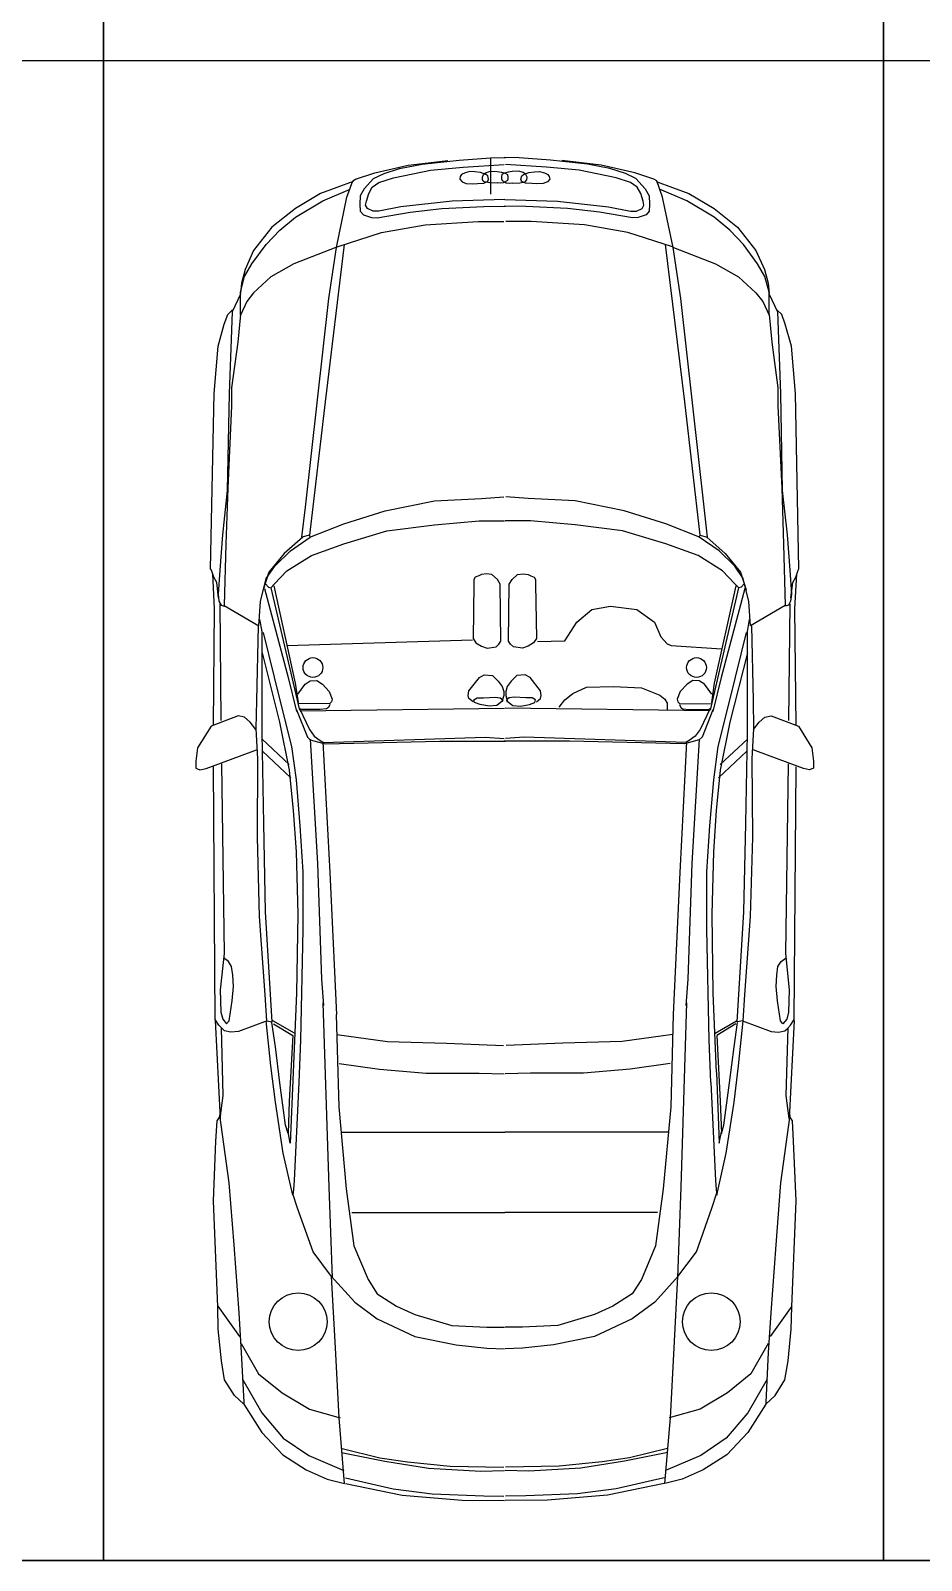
# Model space of a CAD drawing. Header units: inches. Extents: x 484217 to 497210, y -26946 to -21493.
# Drawn here: x 493066.6 to 493181.1, y -22743.9 to -22547.2 of the extents above; entities that cross this region are included whole.
import ezdxf

# ---------------------------------------------------------------- set-up
doc = ezdxf.new("R2010")
doc.units = ezdxf.units.IN
doc.header["$LTSCALE"] = 20
doc.header["$MEASUREMENT"] = 0
doc.layers.add('ceco.net 93', color=161, linetype='Continuous')
doc.layers.add('Parking', color=7, linetype='Continuous')

msp = doc.modelspace()

# ---------------------------------------------------------------- linework, layer by layer
at = {"layer": 'ceco.net 93'}
for p, q in [((493115.1, -22564.55), (493120.17, -22563.95)), ((493116.88, -22564.4), (493121.64, -22563.89)), ((493121.64, -22563.89), (493125.66, -22563.6)), ((493125.66, -22563.6), (493127.59, -22563.55)), ((493125.66, -22563.6), (493125.66, -22568.26)), ((493129.35, -22563.6), (493127.42, -22563.55)), ((493133.37, -22563.89), (493129.35, -22563.6)), ((493138.14, -22564.4), (493133.37, -22563.89)), ((493139.91, -22564.55), (493134.85, -22563.95)), ((493108.33, -22566.33), (493110.79, -22565.51)), ((493110.64, -22566.27), (493109.45, -22567.58)), ((493110.64, -22566.27), (493112, -22565.59)), ((493110.79, -22565.51), (493115.1, -22564.55)), ((493111.32, -22566.78), (493113.19, -22566.16)), ((493112, -22565.59), (493113.98, -22564.97)), ((493113.19, -22566.16), (493117.95, -22565.19)), ((493113.98, -22564.97), (493116.88, -22564.4)), ((493117.95, -22565.19), (493122.15, -22564.8)), ((493121.79, -22565.99), (493121.72, -22566.33)), ((493121.95, -22565.76), (493121.79, -22565.99)), ((493122.41, -22565.53), (493121.95, -22565.76)), ((493122.15, -22564.8), (493127.42, -22564.46)), ((493123.02, -22565.34), (493122.41, -22565.53)), ((493123.67, -22565.41), (493123.02, -22565.34)), ((493124.4, -22565.49), (493123.67, -22565.41)), ((493125.09, -22565.72), (493124.4, -22565.49)), ((493124.63, -22566.1), (493124.78, -22565.76)), ((493124.66, -22566.41), (493124.63, -22566.1)), ((493124.78, -22565.76), (493125.12, -22565.49)), ((493125.32, -22565.91), (493125.09, -22565.72)), ((493125.12, -22565.49), (493125.7, -22565.3)), ((493125.43, -22566.33), (493125.32, -22565.91)), ((493125.7, -22565.3), (493126.54, -22565.34)), ((493126.54, -22565.34), (493127.08, -22565.45)), ((493127.08, -22565.45), (493127.54, -22565.57)), ((493127.13, -22565.76), (493127.09, -22566.03)), ((493127.09, -22566.03), (493127.09, -22566.29)), ((493127.47, -22565.57), (493127.13, -22565.76)), ((493127.93, -22565.45), (493127.47, -22565.57)), ((493127.54, -22565.57), (493127.88, -22565.76)), ((493132.86, -22564.8), (493127.59, -22564.46)), ((493127.88, -22565.76), (493127.92, -22566.03)), ((493127.92, -22566.03), (493127.92, -22566.29)), ((493128.47, -22565.34), (493127.93, -22565.45)), ((493129.31, -22565.3), (493128.47, -22565.34)), ((493129.89, -22565.49), (493129.31, -22565.3)), ((493129.58, -22566.33), (493129.7, -22565.91)), ((493129.7, -22565.91), (493129.93, -22565.72)), ((493130.23, -22565.76), (493129.89, -22565.49)), ((493129.93, -22565.72), (493130.61, -22565.49)), ((493130.38, -22566.1), (493130.23, -22565.76)), ((493130.35, -22566.41), (493130.38, -22566.1)), ((493130.61, -22565.49), (493131.34, -22565.41)), ((493131.34, -22565.41), (493131.99, -22565.34)), ((493131.99, -22565.34), (493132.61, -22565.53)), ((493132.61, -22565.53), (493133.06, -22565.76)), ((493137.06, -22565.19), (493132.86, -22564.8)), ((493133.06, -22565.76), (493133.22, -22565.99)), ((493133.22, -22565.99), (493133.29, -22566.33)), ((493141.82, -22566.16), (493137.06, -22565.19)), ((493141.03, -22564.97), (493138.14, -22564.4)), ((493144.22, -22565.51), (493139.91, -22564.55)), ((493143.01, -22565.59), (493141.03, -22564.97)), ((493143.69, -22566.78), (493141.82, -22566.16)), ((493144.37, -22566.27), (493143.01, -22565.59)), ((493146.68, -22566.33), (493144.22, -22565.51)), ((493144.37, -22566.27), (493145.56, -22567.58)), ((493103.84, -22568.17), (493100.61, -22570.13)), ((493108.02, -22566.62), (493103.84, -22568.17)), ((493104.11, -22569.12), (493107.62, -22567.63)), ((493107.21, -22568.64), (493107.96, -22566.56)), ((493107.96, -22566.56), (493108.33, -22566.33)), ((493109.45, -22567.58), (493108.94, -22568.49)), ((493109.73, -22569.17), (493110.02, -22568.2)), ((493110.02, -22568.2), (493110.47, -22567.35)), ((493110.47, -22567.35), (493111.32, -22566.78)), ((493121.72, -22566.33), (493122.02, -22566.68)), ((493122.02, -22566.68), (493122.56, -22566.91)), ((493122.56, -22566.91), (493123.36, -22566.95)), ((493123.36, -22566.95), (493124.01, -22566.91)), ((493124.01, -22566.91), (493124.82, -22566.87)), ((493124.86, -22566.68), (493124.66, -22566.41)), ((493124.82, -22566.87), (493125.39, -22566.6)), ((493125.58, -22566.79), (493124.86, -22566.68)), ((493125.35, -22566.6), (493125.43, -22566.33)), ((493126.54, -22566.87), (493125.58, -22566.79)), ((493126.92, -22566.87), (493126.54, -22566.83)), ((493127.31, -22566.83), (493126.92, -22566.87)), ((493127.09, -22566.29), (493127.17, -22566.49)), ((493127.17, -22566.49), (493127.47, -22566.68)), ((493127.54, -22566.68), (493127.31, -22566.83)), ((493127.47, -22566.68), (493127.7, -22566.83)), ((493127.84, -22566.49), (493127.54, -22566.68)), ((493127.7, -22566.83), (493128.09, -22566.87)), ((493127.92, -22566.29), (493127.84, -22566.49)), ((493128.09, -22566.87), (493128.47, -22566.83)), ((493128.47, -22566.87), (493129.43, -22566.79)), ((493129.43, -22566.79), (493130.15, -22566.68)), ((493129.66, -22566.6), (493129.58, -22566.33)), ((493130.19, -22566.87), (493129.62, -22566.6)), ((493130.15, -22566.68), (493130.35, -22566.41)), ((493131, -22566.91), (493130.19, -22566.87)), ((493131.65, -22566.95), (493131, -22566.91)), ((493132.45, -22566.91), (493131.65, -22566.95)), ((493132.99, -22566.68), (493132.45, -22566.91)), ((493133.29, -22566.33), (493132.99, -22566.68)), ((493144.54, -22567.35), (493143.69, -22566.78)), ((493145, -22568.2), (493144.54, -22567.35)), ((493145.28, -22569.17), (493145, -22568.2)), ((493145.56, -22567.58), (493146.07, -22568.49)), ((493147.05, -22566.56), (493146.68, -22566.33)), ((493146.99, -22566.62), (493151.17, -22568.17)), ((493147.8, -22568.64), (493147.05, -22566.56)), ((493150.9, -22569.12), (493147.4, -22567.63)), ((493151.17, -22568.17), (493154.41, -22570.13)), ((493100.61, -22570.13), (493097.57, -22572.49)), ((493100.61, -22571.21), (493104.11, -22569.12)), ((493105.88, -22575.13), (493107.21, -22568.64)), ((493108.94, -22568.49), (493108.88, -22569.56)), ((493108.88, -22569.56), (493108.94, -22570.47)), ((493109.62, -22569.68), (493109.73, -22569.17)), ((493109.85, -22570.13), (493109.62, -22569.68)), ((493110.58, -22570.47), (493109.85, -22570.13)), ((493114.15, -22569.91), (493111.32, -22570.47)), ((493120.73, -22569.17), (493114.15, -22569.91)), ((493115.34, -22570.59), (493119.43, -22570.13)), ((493119.43, -22570.13), (493124.81, -22569.85)), ((493127.48, -22568.94), (493120.73, -22569.17)), ((493124.81, -22569.85), (493127.59, -22569.79)), ((493130.2, -22569.85), (493127.42, -22569.79)), ((493127.53, -22568.94), (493134.28, -22569.17)), ((493135.58, -22570.13), (493130.2, -22569.85)), ((493134.28, -22569.17), (493140.86, -22569.91)), ((493139.67, -22570.59), (493135.58, -22570.13)), ((493140.86, -22569.91), (493143.69, -22570.47)), ((493144.43, -22570.47), (493145.17, -22570.13)), ((493145.17, -22570.13), (493145.39, -22569.68)), ((493145.39, -22569.68), (493145.28, -22569.17)), ((493146.07, -22568.49), (493146.13, -22569.56)), ((493146.13, -22569.56), (493146.07, -22570.47)), ((493149.14, -22575.13), (493147.8, -22568.64)), ((493154.41, -22571.21), (493150.9, -22569.12)), ((493154.41, -22570.13), (493157.44, -22572.49)), ((493098.58, -22572.9), (493100.61, -22571.21)), ((493108.94, -22570.47), (493109.33, -22570.93)), ((493109.33, -22570.93), (493110.36, -22571.27)), ((493110.36, -22571.27), (493111.09, -22571.32)), ((493111.32, -22570.47), (493110.58, -22570.47)), ((493111.09, -22571.32), (493115.34, -22570.59)), ((493117.26, -22572.22), (493124.11, -22571.77)), ((493124.11, -22571.77), (493127.39, -22571.77)), ((493130.9, -22571.77), (493127.63, -22571.77)), ((493137.75, -22572.22), (493130.9, -22571.77)), ((493143.92, -22571.32), (493139.67, -22570.59)), ((493143.69, -22570.47), (493144.43, -22570.47)), ((493144.66, -22571.27), (493143.92, -22571.32)), ((493145.68, -22570.93), (493144.66, -22571.27)), ((493146.07, -22570.47), (493145.68, -22570.93)), ((493156.43, -22572.9), (493154.41, -22571.21)), ((493097.57, -22572.49), (493095.21, -22575.53)), ((493096.83, -22574.72), (493098.58, -22572.9)), ((493105.95, -22575.05), (493111.68, -22573.19)), ((493111.68, -22573.19), (493117.26, -22572.22)), ((493143.33, -22573.19), (493137.75, -22572.22)), ((493149.06, -22575.05), (493143.33, -22573.19)), ((493158.18, -22574.72), (493156.43, -22572.9)), ((493157.44, -22572.49), (493159.8, -22575.53)), ((493095.21, -22575.53), (493094.13, -22577.96)), ((493095.01, -22577.22), (493096.83, -22574.72)), ((493105.8, -22575.13), (493100.4, -22577.22)), ((493106.87, -22574.75), (493104.41, -22594.96)), ((493104.87, -22581.66), (493105.87, -22575.14)), ((493148.15, -22574.75), (493150.6, -22594.96)), ((493150.14, -22581.66), (493149.14, -22575.14)), ((493149.22, -22575.13), (493154.61, -22577.22)), ((493160, -22577.22), (493158.18, -22574.72)), ((493159.8, -22575.53), (493160.88, -22577.96)), ((493094.13, -22577.96), (493093.66, -22579.71)), ((493094.07, -22578.84), (493095.01, -22577.22)), ((493100.4, -22577.22), (493097.44, -22578.9)), ((493154.61, -22577.22), (493157.57, -22578.9)), ((493160.95, -22578.84), (493160, -22577.22)), ((493160.88, -22577.96), (493161.35, -22579.71)), ((493093.53, -22580.86), (493094.07, -22578.84)), ((493093.66, -22579.71), (493093.53, -22581)), ((493097.44, -22578.9), (493095.21, -22580.93)), ((493157.57, -22578.9), (493159.8, -22580.93)), ((493161.48, -22580.86), (493160.95, -22578.84)), ((493161.35, -22579.71), (493161.48, -22581)), ((493093.53, -22581.12), (493092.45, -22583.38)), ((493093.53, -22583.83), (493093.53, -22580.86)), ((493095.21, -22580.93), (493094.34, -22582.08)), ((493101.88, -22608.52), (493104.87, -22581.66)), ((493153.13, -22608.52), (493150.14, -22581.66)), ((493159.8, -22580.93), (493160.68, -22582.08)), ((493161.48, -22583.83), (493161.48, -22580.86)), ((493161.48, -22581.12), (493162.56, -22583.38)), ((493091.44, -22584.96), (493091.89, -22583.72)), ((493091.89, -22583.72), (493092.51, -22583.15)), ((493092.45, -22583.38), (493092.06, -22593.88)), ((493093.53, -22583.72), (493093.19, -22587.28)), ((493094.34, -22582.08), (493093.53, -22583.83)), ((493160.68, -22582.08), (493161.48, -22583.83)), ((493161.48, -22583.72), (493161.82, -22587.28)), ((493163.12, -22583.72), (493162.5, -22583.15)), ((493162.56, -22583.38), (493162.95, -22593.88)), ((493163.57, -22584.96), (493163.12, -22583.72)), ((493090.65, -22587.79), (493091.44, -22584.96)), ((493164.36, -22587.79), (493163.57, -22584.96)), ((493090.14, -22593.88), (493090.65, -22587.79)), ((493093.19, -22587.28), (493092.4, -22593.15)), ((493161.82, -22587.28), (493162.61, -22593.15)), ((493164.87, -22593.88), (493164.36, -22587.79)), ((493092.4, -22593.15), (493092.4, -22595.47)), ((493162.61, -22593.15), (493162.61, -22595.47)), ((493089.69, -22616.42), (493090.14, -22593.88)), ((493092.06, -22593.88), (493091.83, -22606.37)), ((493092.4, -22595.47), (493091.89, -22606.08)), ((493104.41, -22594.96), (493102.42, -22612.11)), ((493150.6, -22594.96), (493152.6, -22612.11)), ((493162.61, -22595.47), (493163.12, -22606.08)), ((493162.95, -22593.88), (493163.18, -22606.37)), ((493165.32, -22616.42), (493164.87, -22593.88)), ((493091.83, -22606.37), (493091.21, -22612.07)), ((493091.89, -22606.08), (493091.67, -22613.26)), ((493118.48, -22607.69), (493124.5, -22607.39)), ((493124.5, -22607.39), (493127.37, -22607.19)), ((493130.51, -22607.39), (493127.64, -22607.19)), ((493136.54, -22607.69), (493130.51, -22607.39)), ((493163.12, -22606.08), (493163.35, -22613.26)), ((493163.18, -22606.37), (493163.8, -22612.07)), ((493101.42, -22612.38), (493101.88, -22608.52)), ((493106.81, -22610.66), (493112.15, -22608.98)), ((493112.15, -22608.98), (493118.48, -22607.69)), ((493142.86, -22608.98), (493136.54, -22607.69)), ((493148.2, -22610.66), (493142.86, -22608.98)), ((493153.59, -22612.38), (493153.13, -22608.52)), ((493102.46, -22612.34), (493106.81, -22610.66)), ((493112.35, -22611.55), (493118.48, -22610.76)), ((493118.48, -22610.76), (493124.21, -22610.26)), ((493124.21, -22610.26), (493127.47, -22610.26)), ((493130.8, -22610.26), (493127.54, -22610.26)), ((493136.54, -22610.76), (493130.8, -22610.26)), ((493142.66, -22611.55), (493136.54, -22610.76)), ((493152.55, -22612.34), (493148.2, -22610.66)), ((493091.21, -22612.07), (493090.88, -22616.59)), ((493091.67, -22613.26), (493091.44, -22621.16)), ((493101.54, -22612.35), (493099.17, -22614.44)), ((493099.96, -22614.1), (493102.5, -22612.35)), ((493102.42, -22612.11), (493101.42, -22612.38)), ((493102.5, -22612.35), (493102.44, -22612.13)), ((493102.66, -22614.71), (493106.81, -22613.23)), ((493106.81, -22613.23), (493112.35, -22611.55)), ((493148.2, -22613.23), (493142.66, -22611.55)), ((493152.35, -22614.71), (493148.2, -22613.23)), ((493152.52, -22612.35), (493152.57, -22612.13)), ((493155.05, -22614.1), (493152.52, -22612.35)), ((493152.6, -22612.11), (493153.59, -22612.38)), ((493153.47, -22612.35), (493155.84, -22614.44)), ((493163.35, -22613.26), (493163.57, -22621.16)), ((493163.8, -22612.07), (493164.14, -22616.59)), ((493099.17, -22614.44), (493097.19, -22616.87)), ((493097.93, -22616.08), (493099.96, -22614.1)), ((493099.5, -22616.69), (493102.66, -22614.71)), ((493155.51, -22616.69), (493152.35, -22614.71)), ((493157.08, -22616.08), (493155.05, -22614.1)), ((493155.84, -22614.44), (493157.82, -22616.87)), ((493089.8, -22616.59), (493089.69, -22616.42)), ((493090.09, -22617.49), (493089.8, -22616.59)), ((493090.21, -22621.58), (493089.97, -22617.09)), ((493090.88, -22616.59), (493090.65, -22619.69)), ((493097.19, -22616.87), (493096.46, -22619.13)), ((493096.85, -22617.66), (493097.93, -22616.08)), ((493097.92, -22618.38), (493099.5, -22616.69)), ((493124.16, -22617.34), (493123.71, -22617.52)), ((493124.51, -22617.17), (493124.16, -22617.34)), ((493125.14, -22617.08), (493124.51, -22617.17)), ((493125.85, -22617.17), (493125.14, -22617.08)), ((493126.57, -22617.79), (493125.85, -22617.17)), ((493128.44, -22617.79), (493129.16, -22617.17)), ((493129.16, -22617.17), (493129.87, -22617.08)), ((493129.87, -22617.08), (493130.5, -22617.17)), ((493130.5, -22617.17), (493130.86, -22617.34)), ((493130.86, -22617.34), (493131.3, -22617.52)), ((493157.09, -22618.38), (493155.51, -22616.69)), ((493158.16, -22617.66), (493157.08, -22616.08)), ((493157.82, -22616.87), (493158.55, -22619.13)), ((493164.14, -22616.59), (493164.36, -22619.69)), ((493164.8, -22621.58), (493165.04, -22617.09)), ((493164.93, -22617.49), (493165.21, -22616.59)), ((493165.21, -22616.59), (493165.32, -22616.42)), ((493090.48, -22618.17), (493090.09, -22617.49)), ((493090.71, -22620.15), (493090.48, -22618.17)), ((493096.12, -22620.65), (493096.85, -22617.66)), ((493096.64, -22618.95), (493099.67, -22630.4)), ((493096.73, -22618.38), (493097.13, -22618.77)), ((493097.13, -22618.77), (493097.42, -22618.87)), ((493097.42, -22618.87), (493097.92, -22618.38)), ((493097.44, -22618.87), (493101.1, -22634.61)), ((493097.8, -22618.6), (493100.57, -22631.12)), ((493123.53, -22618.42), (493123.44, -22625.4)), ((493123.71, -22617.52), (493123.53, -22617.79)), ((493123.53, -22617.79), (493123.53, -22618.6)), ((493126.93, -22618.42), (493126.57, -22617.79)), ((493127.02, -22625.75), (493126.93, -22618.42)), ((493128, -22625.75), (493128.09, -22618.42)), ((493128.09, -22618.42), (493128.44, -22617.79)), ((493131.3, -22617.52), (493131.48, -22617.79)), ((493131.48, -22617.79), (493131.48, -22618.6)), ((493131.48, -22618.42), (493131.57, -22625.4)), ((493157.57, -22618.87), (493153.91, -22634.61)), ((493157.21, -22618.6), (493154.44, -22631.12)), ((493158.37, -22618.95), (493155.34, -22630.4)), ((493157.59, -22618.87), (493157.09, -22618.38)), ((493157.88, -22618.77), (493157.59, -22618.87)), ((493158.28, -22618.38), (493157.88, -22618.77)), ((493158.89, -22620.65), (493158.16, -22617.66)), ((493164.3, -22620.15), (493164.53, -22618.17)), ((493164.53, -22618.17), (493164.93, -22617.49)), ((493090.65, -22619.69), (493090.76, -22620.6)), ((493090.76, -22620.6), (493091.04, -22621.11)), ((493090.86, -22620.94), (493091.02, -22635.94)), ((493091.04, -22621.11), (493091.44, -22621.22)), ((493091.44, -22621.16), (493095.9, -22623.76)), ((493095.9, -22623.76), (493096.12, -22620.65)), ((493138.72, -22621.66), (493141.09, -22621.25)), ((493141.09, -22621.25), (493144.48, -22621.66)), ((493159.12, -22623.76), (493158.89, -22620.65)), ((493163.57, -22621.16), (493159.12, -22623.76)), ((493163.97, -22621.11), (493163.57, -22621.22)), ((493164.25, -22620.6), (493163.97, -22621.11)), ((493164.16, -22620.94), (493164, -22635.94)), ((493164.36, -22619.69), (493164.25, -22620.6)), ((493090.05, -22636.59), (493090.21, -22621.58)), ((493096.31, -22624.49), (493096.02, -22622.96)), ((493135.23, -22625.67), (493136.77, -22623.3)), ((493136.77, -22623.3), (493138.72, -22621.66)), ((493144.48, -22621.66), (493146.74, -22623.3)), ((493146.74, -22623.3), (493147.56, -22625.16)), ((493158.7, -22624.49), (493158.99, -22622.96)), ((493164.96, -22636.59), (493164.8, -22621.58)), ((493095.8, -22623.76), (493095.58, -22633.37)), ((493096.31, -22637.6), (493096.31, -22624.49)), ((493096.46, -22624.63), (493098.57, -22633.15)), ((493147.56, -22625.16), (493148.39, -22626.08)), ((493158.56, -22624.63), (493156.45, -22633.15)), ((493158.7, -22637.6), (493158.7, -22624.49)), ((493159.21, -22623.76), (493159.43, -22633.37)), ((493099.5, -22626.29), (493123.35, -22625.57)), ((493123.44, -22625.4), (493123.8, -22625.93)), ((493123.8, -22625.93), (493124.51, -22626.38)), ((493124.51, -22626.38), (493125.23, -22626.65)), ((493125.23, -22626.65), (493126.39, -22626.47)), ((493126.39, -22626.47), (493126.75, -22626.11)), ((493126.75, -22626.11), (493127.02, -22625.75)), ((493128.26, -22626.11), (493128, -22625.75)), ((493128.62, -22626.47), (493128.26, -22626.11)), ((493129.78, -22626.65), (493128.62, -22626.47)), ((493130.5, -22626.38), (493129.78, -22626.65)), ((493131.21, -22625.93), (493130.5, -22626.38)), ((493131.57, -22625.4), (493131.21, -22625.93)), ((493131.73, -22625.77), (493135.23, -22625.67)), ((493148.39, -22626.08), (493148.9, -22626.29)), ((493148.9, -22626.29), (493155.37, -22626.7)), ((493096.31, -22627.25), (493098.57, -22636.14)), ((493158.7, -22627.25), (493156.45, -22636.14)), ((493099.67, -22630.4), (493100.75, -22634.79)), ((493100.57, -22631.12), (493100.93, -22633.63)), ((493101.83, -22631.27), (493102.51, -22630.83)), ((493102.51, -22630.83), (493103.34, -22630.78)), ((493103.34, -22630.78), (493104.07, -22631.27)), ((493122.91, -22632.1), (493124.25, -22630.4)), ((493124.25, -22630.4), (493124.87, -22630.05)), ((493124.87, -22630.05), (493125.94, -22630.14)), ((493125.94, -22630.14), (493126.66, -22630.85)), ((493126.66, -22630.85), (493127.19, -22631.57)), ((493128.35, -22630.85), (493127.82, -22631.57)), ((493129.07, -22630.14), (493128.35, -22630.85)), ((493130.14, -22630.05), (493129.07, -22630.14)), ((493130.77, -22630.4), (493130.14, -22630.05)), ((493132.11, -22632.1), (493130.77, -22630.4)), ((493151.67, -22630.78), (493150.94, -22631.27)), ((493152.5, -22630.83), (493151.67, -22630.78)), ((493153.18, -22631.27), (493152.5, -22630.83)), ((493154.44, -22631.12), (493154.09, -22633.63)), ((493155.34, -22630.4), (493154.26, -22634.79)), ((493100.9, -22632.54), (493101.83, -22631.27)), ((493104.07, -22631.27), (493104.95, -22632.19)), ((493104.95, -22632.19), (493105.34, -22633.17)), ((493122.82, -22632.73), (493122.91, -22632.1)), ((493122.91, -22633.09), (493122.82, -22632.73)), ((493123.44, -22633.54), (493122.91, -22633.09)), ((493123.53, -22633.27), (493123.98, -22633)), ((493123.98, -22633), (493124.78, -22633)), ((493124.78, -22633), (493126.3, -22632.91)), ((493126.3, -22632.91), (493126.93, -22633)), ((493126.93, -22633), (493127.28, -22633.27)), ((493127.19, -22631.57), (493127.37, -22632.19)), ((493127.37, -22632.73), (493127.19, -22633.36)), ((493127.37, -22632.19), (493127.37, -22632.73)), ((493127.82, -22631.57), (493127.64, -22632.19)), ((493127.64, -22632.19), (493127.64, -22632.73)), ((493127.64, -22632.73), (493127.82, -22633.36)), ((493128.09, -22633), (493127.73, -22633.27)), ((493128.71, -22632.91), (493128.09, -22633)), ((493130.23, -22633), (493128.71, -22632.91)), ((493131.03, -22633), (493130.23, -22633)), ((493131.48, -22633.27), (493131.03, -22633)), ((493131.57, -22633.54), (493132.11, -22633.09)), ((493132.2, -22632.73), (493132.11, -22632.1)), ((493132.11, -22633.09), (493132.2, -22632.73)), ((493135.23, -22633.29), (493136.26, -22632.46)), ((493136.26, -22632.46), (493138, -22631.64)), ((493138, -22631.64), (493141.5, -22631.54)), ((493141.5, -22631.54), (493145.1, -22631.74)), ((493145.1, -22631.74), (493147.46, -22632.67)), ((493147.46, -22632.67), (493148.08, -22633.18)), ((493150.06, -22632.19), (493149.67, -22633.17)), ((493150.94, -22631.27), (493150.06, -22632.19)), ((493154.11, -22632.54), (493153.18, -22631.27)), ((493095.58, -22633.37), (493095.51, -22636.94)), ((493098.57, -22633.15), (493100.09, -22639.27)), ((493100.75, -22634.57), (493102.14, -22638.05)), ((493105.04, -22633.75), (493100.95, -22633.8)), ((493101.1, -22634.39), (493102.4, -22637.09)), ((493101.29, -22634.53), (493101.15, -22634.44)), ((493101.19, -22634.7), (493127.46, -22634.34)), ((493103.78, -22634.53), (493101.29, -22634.53)), ((493104.61, -22634.44), (493103.78, -22634.53)), ((493104.85, -22634.24), (493104.61, -22634.44)), ((493105.04, -22633.85), (493104.85, -22634.24)), ((493105.24, -22633.51), (493105.04, -22633.75)), ((493105.34, -22633.17), (493105.24, -22633.51)), ((493123.62, -22633.63), (493123.53, -22633.27)), ((493124.33, -22633.89), (493123.62, -22633.63)), ((493125.5, -22634.07), (493124.33, -22633.89)), ((493126.48, -22633.98), (493125.5, -22634.07)), ((493127.19, -22633.45), (493126.48, -22633.98)), ((493127.28, -22633.27), (493127.19, -22633.54)), ((493153.82, -22634.7), (493127.55, -22634.34)), ((493127.73, -22633.27), (493127.82, -22633.54)), ((493127.82, -22633.45), (493128.53, -22633.98)), ((493128.53, -22633.98), (493129.51, -22634.07)), ((493129.51, -22634.07), (493130.68, -22633.89)), ((493130.68, -22633.89), (493131.39, -22633.63)), ((493131.39, -22633.63), (493131.48, -22633.27)), ((493134.51, -22634.21), (493135.23, -22633.29)), ((493148.08, -22633.18), (493148.39, -22633.7)), ((493148.39, -22633.7), (493148.39, -22634.31)), ((493148.39, -22634.31), (493148.39, -22634.52)), ((493149.67, -22633.17), (493149.77, -22633.51)), ((493149.77, -22633.51), (493149.97, -22633.75)), ((493149.97, -22633.75), (493154.06, -22633.8)), ((493149.97, -22633.85), (493150.16, -22634.24)), ((493150.16, -22634.24), (493150.4, -22634.44)), ((493150.4, -22634.44), (493151.23, -22634.53)), ((493151.23, -22634.53), (493153.72, -22634.53)), ((493153.91, -22634.39), (493152.61, -22637.09)), ((493154.26, -22634.57), (493152.87, -22638.05)), ((493153.72, -22634.53), (493153.86, -22634.44)), ((493156.45, -22633.15), (493154.92, -22639.27)), ((493159.43, -22633.37), (493159.5, -22636.94)), ((493089.76, -22636.65), (493088.02, -22639.42)), ((493093.25, -22635.34), (493089.76, -22636.65)), ((493094.06, -22635.48), (493093.25, -22635.34)), ((493094.78, -22636.14), (493094.06, -22635.48)), ((493095.51, -22637.09), (493094.78, -22636.14)), ((493095.51, -22636.94), (493095.73, -22640.87)), ((493098.57, -22636.14), (493099.8, -22642.33)), ((493156.45, -22636.14), (493155.21, -22642.33)), ((493159.5, -22636.94), (493159.28, -22640.87)), ((493159.5, -22637.09), (493160.23, -22636.14)), ((493160.23, -22636.14), (493160.96, -22635.48)), ((493160.96, -22635.48), (493161.76, -22635.34)), ((493161.76, -22635.34), (493165.25, -22636.65)), ((493165.25, -22636.65), (493166.99, -22639.42)), ((493096.53, -22649.18), (493096.31, -22637.6)), ((493096.31, -22638.33), (493099.8, -22641.6)), ((493102.14, -22638.05), (493102.49, -22638.4)), ((493102.4, -22637.09), (493103.01, -22637.96)), ((493102.49, -22638.31), (493103.44, -22654.31)), ((493102.49, -22638.4), (493103.44, -22638.66)), ((493103.01, -22637.96), (493103.79, -22638.48)), ((493103.44, -22638.66), (493104.4, -22638.92)), ((493103.79, -22638.48), (493104.22, -22638.74)), ((493104.14, -22638.66), (493105.01, -22655.45)), ((493104.22, -22638.74), (493124.99, -22638.05)), ((493104.4, -22638.92), (493119.17, -22638.57)), ((493119.17, -22638.57), (493127.6, -22638.57)), ((493124.99, -22638.05), (493127.42, -22638.22)), ((493135.84, -22638.57), (493127.42, -22638.57)), ((493130.02, -22638.05), (493127.59, -22638.22)), ((493150.79, -22638.74), (493130.02, -22638.05)), ((493150.61, -22638.92), (493135.84, -22638.57)), ((493150.87, -22638.66), (493150.01, -22655.45)), ((493151.57, -22638.66), (493150.61, -22638.92)), ((493151.22, -22638.48), (493150.79, -22638.74)), ((493152, -22637.96), (493151.22, -22638.48)), ((493152.52, -22638.31), (493151.57, -22654.31)), ((493152.52, -22638.4), (493151.57, -22638.66)), ((493152.61, -22637.09), (493152, -22637.96)), ((493152.87, -22638.05), (493152.52, -22638.4)), ((493158.7, -22638.33), (493155.21, -22641.6)), ((493158.48, -22649.18), (493158.7, -22637.6)), ((493088.02, -22639.42), (493087.8, -22641.17)), ((493089.11, -22642.11), (493093.4, -22640.51)), ((493093.4, -22640.51), (493095.58, -22639.71)), ((493095.73, -22640.87), (493095.66, -22650.93)), ((493096.38, -22639.85), (493100.02, -22643.28)), ((493100.09, -22639.27), (493100.68, -22643.57)), ((493154.92, -22639.27), (493154.34, -22643.57)), ((493158.63, -22639.85), (493154.99, -22643.28)), ((493159.28, -22640.87), (493159.36, -22650.93)), ((493161.61, -22640.51), (493159.43, -22639.71)), ((493165.9, -22642.11), (493161.61, -22640.51)), ((493166.99, -22639.42), (493167.21, -22641.17)), ((493087.8, -22641.17), (493087.8, -22642.04)), ((493087.8, -22642.04), (493088.31, -22642.26)), ((493088.31, -22642.26), (493089.11, -22642.11)), ((493090.29, -22674.38), (493090.05, -22641.88)), ((493091.1, -22641.48), (493091.42, -22665.87)), ((493099.8, -22642.33), (493100.31, -22647.5)), ((493155.21, -22642.33), (493154.7, -22647.5)), ((493163.92, -22641.48), (493163.6, -22665.87)), ((493164.72, -22674.38), (493164.96, -22641.88)), ((493166.7, -22642.26), (493165.9, -22642.11)), ((493167.21, -22642.04), (493166.7, -22642.26)), ((493167.21, -22641.17), (493167.21, -22642.04)), ((493100.68, -22643.57), (493101.18, -22649.47)), ((493154.34, -22643.57), (493153.83, -22649.47)), ((493100.31, -22647.5), (493100.68, -22652.82)), ((493154.7, -22647.5), (493154.34, -22652.82)), ((493096.75, -22660.54), (493096.53, -22649.18)), ((493101.18, -22649.47), (493101.55, -22655.37)), ((493153.83, -22649.47), (493153.46, -22655.37)), ((493158.26, -22660.54), (493158.48, -22649.18)), ((493095.66, -22650.93), (493095.95, -22661.12)), ((493159.36, -22650.93), (493159.06, -22661.12)), ((493100.68, -22652.82), (493100.89, -22660.83)), ((493103.44, -22654.31), (493103.96, -22669.19)), ((493151.57, -22654.31), (493151.05, -22669.19)), ((493154.34, -22652.82), (493154.12, -22660.83)), ((493101.55, -22655.37), (493101.55, -22662.8)), ((493105.01, -22655.45), (493105.87, -22673.71)), ((493150.01, -22655.45), (493149.14, -22673.71)), ((493153.46, -22655.37), (493153.46, -22662.8)), ((493097.62, -22674.67), (493096.75, -22660.54)), ((493157.39, -22674.67), (493158.26, -22660.54)), ((493095.95, -22661.12), (493096.67, -22671.18)), ((493100.89, -22660.83), (493100.75, -22670.96)), ((493154.12, -22660.83), (493154.26, -22670.96)), ((493159.06, -22661.12), (493158.34, -22671.18)), ((493101.55, -22662.8), (493101.26, -22677)), ((493153.46, -22662.8), (493153.75, -22677)), ((493091.42, -22665.87), (493090.94, -22670.53)), ((493091.98, -22666.91), (493091.34, -22666.43)), ((493163.03, -22666.91), (493163.68, -22666.43)), ((493163.6, -22665.87), (493164.08, -22670.53)), ((493092.38, -22667.56), (493091.98, -22666.91)), ((493092.54, -22668.68), (493092.38, -22667.56)), ((493162.47, -22668.68), (493162.63, -22667.56)), ((493162.63, -22667.56), (493163.03, -22666.91)), ((493092.46, -22671.97), (493092.62, -22670.12)), ((493092.62, -22670.12), (493092.54, -22668.68)), ((493103.96, -22669.19), (493104.22, -22672.58)), ((493151.05, -22669.19), (493150.79, -22672.58)), ((493162.39, -22670.12), (493162.47, -22668.68)), ((493162.55, -22671.97), (493162.39, -22670.12)), ((493090.94, -22670.53), (493091.02, -22673.41)), ((493092.06, -22674.54), (493092.46, -22671.97)), ((493096.67, -22671.18), (493096.89, -22674.53)), ((493100.75, -22670.96), (493100.31, -22681.15)), ((493104.13, -22672.23), (493104.88, -22695.93)), ((493150.88, -22672.23), (493150.13, -22695.93)), ((493154.26, -22670.96), (493154.7, -22681.15)), ((493158.34, -22671.18), (493158.12, -22674.53)), ((493162.95, -22674.54), (493162.55, -22671.97)), ((493164.08, -22670.53), (493164, -22673.41)), ((493090.77, -22675.1), (493090.29, -22674.38)), ((493091.02, -22673.41), (493091.26, -22674.3)), ((493091.26, -22674.3), (493091.74, -22674.94)), ((493105.85, -22673.74), (493106.17, -22685.59)), ((493149.16, -22673.74), (493148.84, -22685.59)), ((493163.76, -22674.3), (493163.27, -22674.94)), ((493164, -22673.41), (493163.76, -22674.3)), ((493164.24, -22675.1), (493164.72, -22674.38)), ((493090.29, -22674.48), (493090.92, -22687.07)), ((493091.18, -22675.5), (493090.77, -22675.1)), ((493091.32, -22684.12), (493091.08, -22675.44)), ((493091.5, -22675.82), (493091.18, -22675.5)), ((493092.3, -22675.98), (493091.5, -22675.82)), ((493091.74, -22674.94), (493092.06, -22674.54)), ((493093.26, -22675.9), (493092.3, -22675.98)), ((493096.95, -22674.54), (493093.26, -22675.9)), ((493097.45, -22680.3), (493096.84, -22674.53)), ((493096.89, -22674.53), (493097.62, -22674.67)), ((493098.02, -22677.87), (493097.58, -22674.74)), ((493100.46, -22676.13), (493097.69, -22674.53)), ((493097.78, -22674.9), (493100.25, -22676.44)), ((493105.92, -22676.28), (493112.42, -22677.2)), ((493149.1, -22676.28), (493142.6, -22677.2)), ((493154.55, -22676.13), (493157.32, -22674.53)), ((493157.23, -22674.9), (493154.76, -22676.44)), ((493156.99, -22677.87), (493157.44, -22674.74)), ((493158.12, -22674.53), (493157.39, -22674.67)), ((493157.56, -22680.3), (493158.17, -22674.53)), ((493158.07, -22674.54), (493161.75, -22675.9)), ((493161.75, -22675.9), (493162.71, -22675.98)), ((493162.71, -22675.98), (493163.52, -22675.82)), ((493163.27, -22674.94), (493162.95, -22674.54)), ((493163.52, -22675.82), (493163.84, -22675.5)), ((493163.69, -22684.12), (493163.93, -22675.44)), ((493163.84, -22675.5), (493164.24, -22675.1)), ((493164.72, -22674.48), (493164.09, -22687.07)), ((493098.59, -22682.5), (493098.02, -22677.87)), ((493100.25, -22676.44), (493099.81, -22684.86)), ((493101.26, -22677), (493101.04, -22682.46)), ((493112.42, -22677.2), (493120.03, -22677.4)), ((493120.03, -22677.4), (493127.35, -22677.7)), ((493134.98, -22677.4), (493127.67, -22677.7)), ((493142.6, -22677.2), (493134.98, -22677.4)), ((493153.75, -22677), (493153.97, -22682.46)), ((493154.76, -22676.44), (493155.2, -22684.86)), ((493156.42, -22682.5), (493156.99, -22677.87)), ((493098.02, -22684.98), (493097.45, -22680.3)), ((493106.22, -22680.04), (493111.4, -22680.75)), ((493148.79, -22680.04), (493143.61, -22680.75)), ((493156.99, -22684.98), (493157.56, -22680.3)), ((493100.3, -22681.16), (493099.93, -22690.26)), ((493111.4, -22680.75), (493117.39, -22681.26)), ((493117.39, -22681.26), (493124.2, -22681.26)), ((493124.2, -22681.26), (493127.45, -22681.36)), ((493130.81, -22681.26), (493127.56, -22681.36)), ((493137.62, -22681.26), (493130.81, -22681.26)), ((493143.61, -22680.75), (493137.62, -22681.26)), ((493154.72, -22681.16), (493155.08, -22690.26)), ((493090.92, -22687.07), (493091.32, -22684.12)), ((493099.32, -22687.95), (493098.59, -22682.5)), ((493101.03, -22682.46), (493100.42, -22695.06)), ((493153.98, -22682.46), (493154.59, -22695.06)), ((493155.69, -22687.95), (493156.42, -22682.5)), ((493164.09, -22687.07), (493163.69, -22684.12)), ((493099.04, -22691.56), (493098.02, -22684.98)), ((493099.81, -22684.86), (493099.65, -22689)), ((493106.17, -22685.59), (493107.14, -22696.14)), ((493148.84, -22685.59), (493147.87, -22696.14)), ((493155.2, -22684.86), (493155.37, -22689)), ((493155.97, -22691.56), (493156.99, -22684.98)), ((493090.37, -22690.02), (493090.53, -22687.39)), ((493090.53, -22687.39), (493091, -22686.67)), ((493090.84, -22686.67), (493092.04, -22695.36)), ((493099.65, -22689), (493099.32, -22687.95)), ((493155.37, -22689), (493155.69, -22687.95)), ((493164.17, -22686.67), (493162.97, -22695.36)), ((493164.49, -22687.39), (493164.01, -22686.67)), ((493164.64, -22690.02), (493164.49, -22687.39)), ((493090.05, -22697.67), (493090.37, -22690.02)), ((493099.93, -22690.26), (493099.65, -22688.8)), ((493106.48, -22688.83), (493127.51, -22688.83)), ((493148.54, -22688.83), (493127.51, -22688.83)), ((493155.08, -22690.26), (493155.37, -22688.8)), ((493164.96, -22697.67), (493164.64, -22690.02)), ((493100.25, -22696.93), (493099.04, -22691.56)), ((493154.76, -22696.93), (493155.97, -22691.56)), ((493092.04, -22695.36), (493092.67, -22703.33)), ((493100.42, -22695.06), (493100.34, -22696.2)), ((493104.88, -22695.93), (493105.31, -22707.56)), ((493150.13, -22695.93), (493149.7, -22707.56)), ((493154.59, -22695.06), (493154.68, -22696.2)), ((493162.97, -22695.36), (493162.34, -22703.33)), ((493090.61, -22711.3), (493090.05, -22697.67)), ((493100.87, -22698.63), (493100.24, -22696.63)), ((493100.34, -22696.2), (493100.25, -22696.93)), ((493107.14, -22696.14), (493108.11, -22703.47)), ((493147.87, -22696.14), (493146.9, -22703.47)), ((493154.14, -22698.63), (493154.78, -22696.63)), ((493154.68, -22696.2), (493154.76, -22696.93)), ((493164.41, -22711.3), (493164.96, -22697.67)), ((493102.86, -22704.21), (493100.87, -22698.63)), ((493107.86, -22699.17), (493127.51, -22699.17)), ((493147.15, -22699.17), (493127.51, -22699.17)), ((493152.15, -22704.21), (493154.14, -22698.63)), ((493092.67, -22703.33), (493093.31, -22712.09)), ((493108.11, -22703.47), (493109.94, -22707.78)), ((493146.9, -22703.47), (493145.07, -22707.78)), ((493162.34, -22703.33), (493161.7, -22712.09)), ((493105.25, -22707.39), (493102.86, -22704.21)), ((493149.76, -22707.39), (493152.15, -22704.21)), ((493105.2, -22707.35), (493108.22, -22710.69)), ((493105.73, -22716.56), (493105.25, -22707.39)), ((493109.94, -22707.78), (493111.12, -22709.61)), ((493145.07, -22707.78), (493143.89, -22709.61)), ((493149.81, -22707.35), (493146.79, -22710.69)), ((493149.28, -22716.56), (493149.76, -22707.39)), ((493111.12, -22709.61), (493113.6, -22711.22)), ((493143.89, -22709.61), (493141.41, -22711.22)), ((493090.61, -22711.22), (493093.39, -22715.12)), ((493090.68, -22714.17), (493090.61, -22711.3)), ((493108.22, -22710.69), (493111.12, -22712.84)), ((493113.6, -22711.22), (493115.96, -22712.3)), ((493141.41, -22711.22), (493139.05, -22712.3)), ((493146.79, -22710.69), (493143.89, -22712.84)), ((493164.41, -22711.22), (493161.62, -22715.12)), ((493164.33, -22714.17), (493164.41, -22711.3)), ((493093.31, -22712.09), (493093.63, -22717.19)), ((493111.12, -22712.84), (493115.96, -22715.1)), ((493115.96, -22712.3), (493120.7, -22713.7)), ((493120.7, -22713.7), (493125.22, -22713.92)), ((493134.31, -22713.7), (493129.8, -22713.92)), ((493139.05, -22712.3), (493134.31, -22713.7)), ((493143.89, -22712.84), (493139.05, -22715.1)), ((493161.7, -22712.09), (493161.38, -22717.19)), ((493091.08, -22718.23), (493090.68, -22714.17)), ((493115.96, -22715.1), (493121.24, -22716.18)), ((493125.22, -22713.92), (493127.48, -22713.92)), ((493129.8, -22713.92), (493127.54, -22713.92)), ((493139.05, -22715.1), (493133.78, -22716.18)), ((493163.93, -22718.23), (493164.33, -22714.17)), ((493093.63, -22716), (493095.86, -22719.9)), ((493093.63, -22717.19), (493093.95, -22723.57)), ((493106.21, -22725.56), (493105.73, -22716.56)), ((493121.24, -22716.18), (493125.22, -22716.61)), ((493125.22, -22716.61), (493127.48, -22716.72)), ((493129.8, -22716.61), (493127.54, -22716.72)), ((493133.78, -22716.18), (493129.8, -22716.61)), ((493148.81, -22725.56), (493149.28, -22716.56)), ((493161.38, -22716), (493159.15, -22719.9)), ((493161.38, -22717.19), (493161.06, -22723.57)), ((493091.48, -22720.7), (493091.08, -22718.23)), ((493163.53, -22720.7), (493163.93, -22718.23)), ((493092.75, -22722.69), (493091.48, -22720.7)), ((493093.79, -22720.62), (493096.26, -22724.92)), ((493095.86, -22719.9), (493098.88, -22722.37)), ((493159.15, -22719.9), (493156.13, -22722.37)), ((493161.22, -22720.62), (493158.75, -22724.92)), ((493162.26, -22722.69), (493163.53, -22720.7)), ((493093.95, -22723.81), (493092.75, -22722.69)), ((493093.95, -22723.57), (493093.95, -22723.81)), ((493098.88, -22722.37), (493102.39, -22724.45)), ((493156.13, -22722.37), (493152.63, -22724.45)), ((493161.06, -22723.81), (493162.26, -22722.69)), ((493161.06, -22723.57), (493161.06, -22723.81)), ((493093.95, -22723.81), (493096.26, -22727.47)), ((493096.26, -22724.92), (493099.04, -22728.19)), ((493102.39, -22724.45), (493106.36, -22725.56)), ((493106.92, -22734.01), (493106.21, -22725.56)), ((493148.09, -22734.01), (493148.81, -22725.56)), ((493152.63, -22724.45), (493148.65, -22725.56)), ((493158.75, -22724.92), (493155.97, -22728.19)), ((493161.06, -22723.81), (493158.75, -22727.47)), ((493096.26, -22727.47), (493098.96, -22730.34)), ((493158.75, -22727.47), (493156.05, -22730.34)), ((493099.04, -22728.19), (493102.31, -22730.42)), ((493155.97, -22728.19), (493152.71, -22730.42)), ((493098.96, -22730.34), (493101.99, -22732.26)), ((493102.31, -22730.42), (493106.84, -22732.34)), ((493106.52, -22730.01), (493112.09, -22731.15)), ((493106.59, -22729.5), (493111.46, -22730.7)), ((493111.46, -22730.7), (493115, -22731.21)), ((493112.09, -22731.15), (493117.72, -22732.03)), ((493115, -22731.21), (493120.5, -22731.78)), ((493140.01, -22731.21), (493134.51, -22731.78)), ((493142.92, -22731.15), (493137.29, -22732.03)), ((493143.55, -22730.7), (493140.01, -22731.21)), ((493148.49, -22730.01), (493142.92, -22731.15)), ((493148.42, -22729.5), (493143.55, -22730.7)), ((493152.71, -22730.42), (493148.17, -22732.34)), ((493156.05, -22730.34), (493153.02, -22732.26)), ((493101.99, -22732.26), (493104.69, -22733.45)), ((493107.03, -22733.3), (493113.16, -22734.69)), ((493117.72, -22732.03), (493124.42, -22732.41)), ((493120.5, -22731.78), (493127.4, -22731.91)), ((493124.42, -22732.41), (493127.46, -22732.35)), ((493130.59, -22732.41), (493127.55, -22732.35)), ((493134.51, -22731.78), (493127.61, -22731.91)), ((493137.29, -22732.03), (493130.59, -22732.41)), ((493147.98, -22733.3), (493141.85, -22734.69)), ((493153.02, -22732.26), (493150.32, -22733.45)), ((493104.69, -22733.45), (493106.92, -22734.01)), ((493107.03, -22734), (493114.3, -22735.52)), ((493113.16, -22734.69), (493118.16, -22735.33)), ((493118.16, -22735.33), (493124.8, -22735.58)), ((493136.85, -22735.33), (493130.21, -22735.58)), ((493141.85, -22734.69), (493136.85, -22735.33)), ((493147.98, -22734), (493140.71, -22735.52)), ((493150.32, -22733.45), (493148.09, -22734.01)), ((493114.3, -22735.52), (493122.02, -22736.15)), ((493122.02, -22736.15), (493127.46, -22736.21)), ((493124.8, -22735.58), (493127.4, -22735.64)), ((493132.99, -22736.15), (493127.55, -22736.21)), ((493130.21, -22735.58), (493127.61, -22735.64)), ((493140.71, -22735.52), (493132.99, -22736.15))]:
    msp.add_line(p, q, dxfattribs=at)
for centre, radius in [((493102.85, -22629.12), 1.27), ((493152.16, -22629.12), 1.27), ((493100.95, -22713.21), 3.71), ((493154.06, -22713.21), 3.71)]:
    msp.add_circle(centre, radius, dxfattribs=at)
at = {"layer": 'Parking'}
for p, q in [((493075.91, -22358.3), (493075.91, -22551.1)), ((493075.91, -22551.1), (493075.91, -22358.3)), ((493075.91, -22358.3), (493075.91, -22551.1)), ((493075.91, -22358.3), (493075.91, -22551.1)), ((493075.91, -22551.1), (493075.91, -22358.3)), ((493075.91, -22358.3), (493075.91, -22551.1)), ((493075.91, -22358.3), (493075.91, -22551.1)), ((493075.91, -22551.1), (493075.91, -22358.3)), ((493075.91, -22358.3), (493075.91, -22551.1)), ((493176.21, -22358.3), (493176.21, -22551.1)), ((493176.21, -22551.1), (493176.21, -22358.3)), ((493176.21, -22358.3), (493176.21, -22551.1)), ((493176.21, -22358.3), (493176.21, -22551.1)), ((493176.21, -22551.1), (493176.21, -22358.3)), ((493176.21, -22358.3), (493176.21, -22551.1)), ((493176.21, -22358.3), (493176.21, -22551.1)), ((493176.21, -22551.1), (493176.21, -22358.3)), ((493176.21, -22358.3), (493176.21, -22551.1)), ((492975.61, -22551.1), (493075.91, -22551.1)), ((492975.61, -22551.1), (493075.91, -22551.1)), ((492975.61, -22551.1), (493075.91, -22551.1)), ((492975.61, -22551.1), (493075.91, -22551.1)), ((493075.91, -22551.1), (493176.21, -22551.1)), ((493075.91, -22743.9), (493075.91, -22551.1)), ((493075.91, -22551.1), (493075.91, -22743.9)), ((493075.91, -22743.9), (493075.91, -22551.1)), ((493075.91, -22551.1), (493176.21, -22551.1)), ((493075.91, -22551.1), (493176.21, -22551.1)), ((493075.91, -22551.1), (493176.21, -22551.1)), ((493075.91, -22743.9), (493075.91, -22551.1)), ((493075.91, -22551.1), (493075.91, -22743.9)), ((493075.91, -22743.9), (493075.91, -22551.1)), ((493075.91, -22743.9), (493075.91, -22551.1)), ((493075.91, -22551.1), (493075.91, -22743.9)), ((493075.91, -22743.9), (493075.91, -22551.1)), ((493075.91, -22743.9), (493075.91, -22551.1)), ((493075.91, -22551.1), (493075.91, -22743.9)), ((493075.91, -22743.9), (493075.91, -22551.1)), ((493176.21, -22551.1), (493276.51, -22551.1)), ((493176.21, -22743.9), (493176.21, -22551.1)), ((493176.21, -22551.1), (493176.21, -22743.9)), ((493176.21, -22743.9), (493176.21, -22551.1)), ((493176.21, -22551.1), (493276.51, -22551.1)), ((493176.21, -22551.1), (493276.51, -22551.1)), ((493176.21, -22551.1), (493276.51, -22551.1)), ((493176.21, -22743.9), (493176.21, -22551.1)), ((493176.21, -22551.1), (493176.21, -22743.9)), ((493176.21, -22743.9), (493176.21, -22551.1)), ((493176.21, -22743.9), (493176.21, -22551.1)), ((493176.21, -22551.1), (493176.21, -22743.9)), ((493176.21, -22743.9), (493176.21, -22551.1)), ((493176.21, -22743.9), (493176.21, -22551.1)), ((493176.21, -22551.1), (493176.21, -22743.9)), ((493176.21, -22743.9), (493176.21, -22551.1)), ((493075.91, -22743.9), (492975.61, -22743.9)), ((492975.61, -22743.9), (493075.91, -22743.9)), ((493075.91, -22743.9), (492975.61, -22743.9)), ((492975.61, -22743.9), (493075.91, -22743.9)), ((493075.91, -22743.9), (492975.61, -22743.9)), ((492975.61, -22743.9), (493075.91, -22743.9)), ((493075.91, -22743.9), (492975.61, -22743.9)), ((492975.61, -22743.9), (493075.91, -22743.9)), ((493176.21, -22743.9), (493075.91, -22743.9)), ((493075.91, -22743.9), (493176.21, -22743.9)), ((493176.21, -22743.9), (493075.91, -22743.9)), ((493075.91, -22743.9), (493176.21, -22743.9)), ((493176.21, -22743.9), (493075.91, -22743.9)), ((493075.91, -22743.9), (493176.21, -22743.9)), ((493176.21, -22743.9), (493075.91, -22743.9)), ((493075.91, -22743.9), (493176.21, -22743.9)), ((493276.51, -22743.9), (493176.21, -22743.9)), ((493176.21, -22743.9), (493276.51, -22743.9)), ((493276.51, -22743.9), (493176.21, -22743.9)), ((493176.21, -22743.9), (493276.51, -22743.9)), ((493276.51, -22743.9), (493176.21, -22743.9)), ((493176.21, -22743.9), (493276.51, -22743.9)), ((493276.51, -22743.9), (493176.21, -22743.9)), ((493176.21, -22743.9), (493276.51, -22743.9))]:
    msp.add_line(p, q, dxfattribs=at)

doc.saveas('drawing.dxf')
